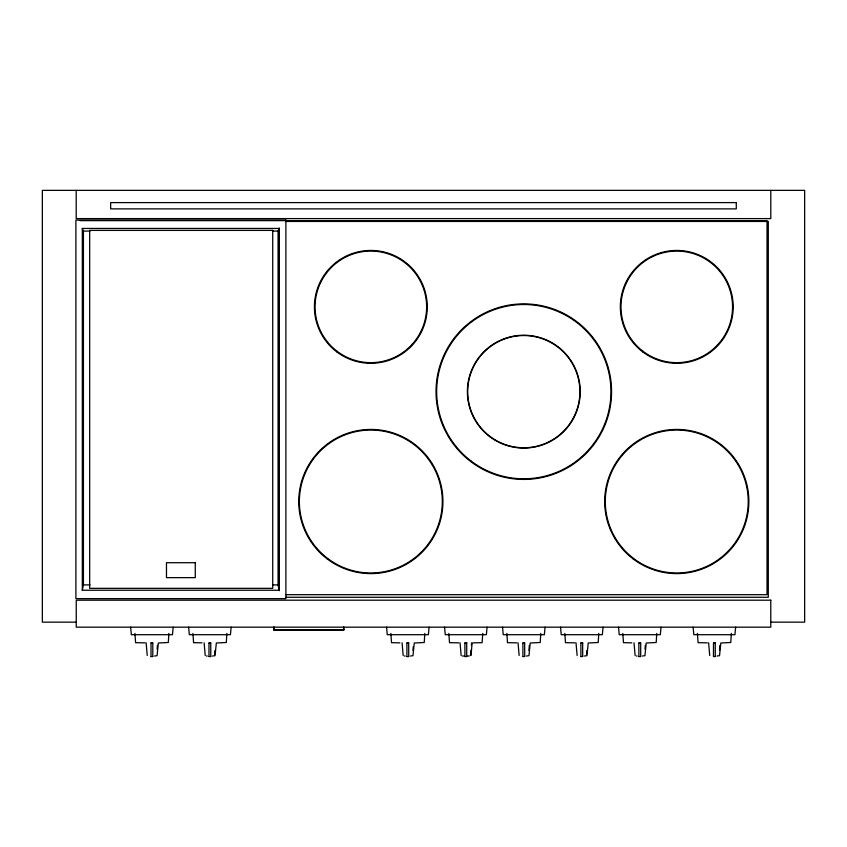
<?xml version="1.0" encoding="UTF-8"?>
<svg xmlns="http://www.w3.org/2000/svg" width="847" height="847" viewBox="0 0 847 847"><rect width="100%" height="100%" fill="white"/><g stroke="black" fill="none" stroke-linecap="round" stroke-linejoin="round"><path stroke-width="1.27" d="M168.86 633.418L168.331 642.492L158.347 643.011L157.055 655.673L154.535 656.023M226.848 633.418L226.318 642.492L216.334 643.011L215.043 655.673L212.523 656.023M424.792 633.418L424.262 642.492L414.278 643.011L412.987 655.673L410.467 656.023M482.779 633.418L482.112 642.682L472.848 642.841M540.767 633.418L540.238 642.492L530.243 643.011L528.962 655.673L526.442 656.023M598.755 633.418L598.226 642.492L588.231 643.011L586.95 655.673L584.43 656.023M656.743 633.418L656.213 642.492L646.219 643.011L644.938 655.673L642.418 656.023M731.342 633.418L730.813 642.492L720.818 643.011L719.537 655.673L717.017 656.023M471.038 655.462L472.065 643.402M157.108 649.151L157.436 645.372M214.662 654.202L214.99 650.422M412.934 650.422L413.262 646.632M470.477 655.472L470.921 650.422M471.356 645.372L471.578 642.841M528.909 650.422L529.343 645.372M586.569 654.202L586.897 650.422M644.991 649.151L645.319 645.372M719.484 650.422L719.918 645.372M173.159 627.172L172.46 634.699L131.338 634.699L130.639 627.172M231.146 627.172L230.448 634.699L189.326 634.699L188.627 627.172M429.08 627.172L428.391 634.699L387.259 634.699L386.571 627.172M487.067 627.172L486.379 634.699L445.247 634.699L444.559 627.172M545.055 627.172L544.367 634.699L503.234 634.699L502.546 627.172M603.043 627.172L602.355 634.699L561.222 634.699L560.534 627.172M661.031 627.172L660.342 634.699L619.21 634.699L618.522 627.172M735.63 627.172L734.942 634.699L693.809 634.699L693.121 627.172M82.307 590.243L83.43 584.906L83.43 231.072L82.307 228.446L279.182 228.446L279.182 590.243L82.307 590.243L82.307 228.446M152.809 656.298L152.799 642.926L151.052 642.862L150.988 656.298M408.741 656.298L408.678 642.862L406.92 642.968L406.92 656.298M466.665 642.862L464.908 642.968L464.908 656.298M582.641 643.032L580.883 642.968L580.883 656.298M279.182 590.243L278.06 584.906L278.06 231.072L279.182 228.446M273.75 627.172L274.068 630.115L343.649 630.115L343.956 627.172M152.799 656.573L151.052 656.616M210.787 656.573L208.997 656.573M408.678 656.616L406.983 656.616M466.665 656.616L464.971 656.616M524.695 656.573L522.906 656.573M582.683 656.573L580.894 656.573M640.628 656.616L638.882 656.573M715.27 656.573L713.481 656.573M151.052 642.947L152.809 643.032M406.983 642.947L408.678 642.862M464.971 642.947L466.729 643.032M580.894 642.926L582.683 643.032M209.04 643.032L210.734 643.032M522.959 643.032L524.653 643.032M638.934 643.032L640.692 642.968L640.692 656.298M713.534 643.032L715.228 643.032M80.031 220.633L767.033 220.633L767.033 594.689L286.127 594.689M285.915 221.459L768.293 221.459L768.293 597.283L285.915 597.283M83.43 231.072L90.004 231.072M272.798 231.072L278.06 231.072M83.43 584.906L90.004 584.906M272.798 584.906L278.06 584.906M76.135 622.153L42.35 622.153L42.35 190.363L804.65 190.363L804.65 622.153L770.929 622.153M273.75 629.808L343.956 629.808M145.038 642.841L135.594 642.682L134.938 633.418M201.935 642.841L193.582 642.682L192.925 633.418M399.879 642.841L391.526 642.682L390.859 633.418M458.788 642.841L449.513 642.682L448.846 633.418M516.776 642.841L507.501 642.682L506.834 633.418M574.922 642.841L565.489 642.682L564.822 633.418M631.83 642.841L623.477 642.682L622.81 633.418M707.351 642.841L698.076 642.682L697.409 633.418M206.393 656.023L207.25 656.023M404.326 656.023L405.194 656.023M462.314 656.023L464.05 656.023M467.576 656.023L469.312 656.023M636.277 656.023L637.145 656.023M640.628 643.032L638.882 642.926L638.871 656.298M466.708 642.968L466.729 656.298M715.292 656.298L715.228 642.862L713.481 642.926L713.47 656.298M582.641 642.862L582.704 656.298M524.717 656.298L524.653 642.862L522.906 642.926L522.895 656.298M210.797 656.298L210.734 642.862L208.997 642.926L208.976 656.298M708.611 642.841L709.712 655.472M634.011 642.841L635.112 655.472M576.024 642.841L577.125 655.472M518.036 642.841L519.137 655.472M460.059 642.841L461.149 655.472M402.071 642.841L403.161 655.472M204.127 642.841L205.218 655.472M146.139 642.841L147.23 655.472M770.791 190.384L770.791 218.6L76.209 218.6L76.209 190.384M343.649 627.172L343.649 630.115M279.309 228.076L279.309 590.666M274.068 627.172L274.068 630.115M736.287 202.602L110.671 202.602L110.671 208.881L736.287 208.881L736.287 202.602M285.894 220.093L75.891 220.093L75.891 598.649L285.894 598.649L285.894 220.093M272.723 230.395L89.687 230.395L89.687 588.347L272.723 588.347L272.723 230.395M195.276 562.715L166.478 562.715L166.478 577.643L195.276 577.643L195.276 562.715M770.781 600.195L76.251 600.195L76.251 627.172L770.781 627.172L770.781 600.195M633.175 558.935A72.09 72.09 0 0 0 748.293 510.55A72.09 72.09 0 0 0 648.823 435.062A72.09 72.09 0 0 0 633.175 558.935M633.556 558.438A71.466 71.466 0 0 0 747.668 510.476A71.466 71.466 0 0 0 649.067 435.633A71.466 71.466 0 0 0 633.556 558.438M327.249 558.935A72.09 72.09 0 0 0 442.367 510.55A72.09 72.09 0 0 0 342.908 435.062A72.09 72.09 0 0 0 327.249 558.935M327.63 558.438A71.466 71.466 0 0 0 441.742 510.476A71.466 71.466 0 0 0 343.151 435.633A71.466 71.466 0 0 0 327.63 558.438M336.725 351.812A56.421 56.421 0 0 0 426.814 313.941A56.421 56.421 0 0 0 348.975 254.852A56.421 56.421 0 0 0 336.725 351.812M337.106 351.304A55.796 55.796 0 0 0 426.189 313.856A55.796 55.796 0 0 0 349.218 255.434A55.796 55.796 0 0 0 337.106 351.304M642.651 351.812A56.421 56.421 0 0 0 732.74 313.941A56.421 56.421 0 0 0 654.9 254.852A56.421 56.421 0 0 0 642.651 351.812M643.032 351.304A55.796 55.796 0 0 0 732.115 313.856A55.796 55.796 0 0 0 655.144 255.434A55.796 55.796 0 0 0 643.032 351.304M489.693 436.597A56.421 56.421 0 0 0 579.782 398.725A56.421 56.421 0 0 0 501.943 339.636A56.421 56.421 0 0 0 489.693 436.597M489.884 436.343A56.103 56.103 0 0 0 579.464 398.683A56.103 56.103 0 0 0 502.059 339.933A56.103 56.103 0 0 0 489.884 436.343M470.741 461.562A87.76 87.76 0 0 0 610.878 402.653A87.76 87.76 0 0 0 489.788 310.743A87.76 87.76 0 0 0 470.741 461.562M471.123 461.064A87.135 87.135 0 0 0 610.253 402.579A87.135 87.135 0 0 0 490.032 311.325A87.135 87.135 0 0 0 471.123 461.064"/></g></svg>
